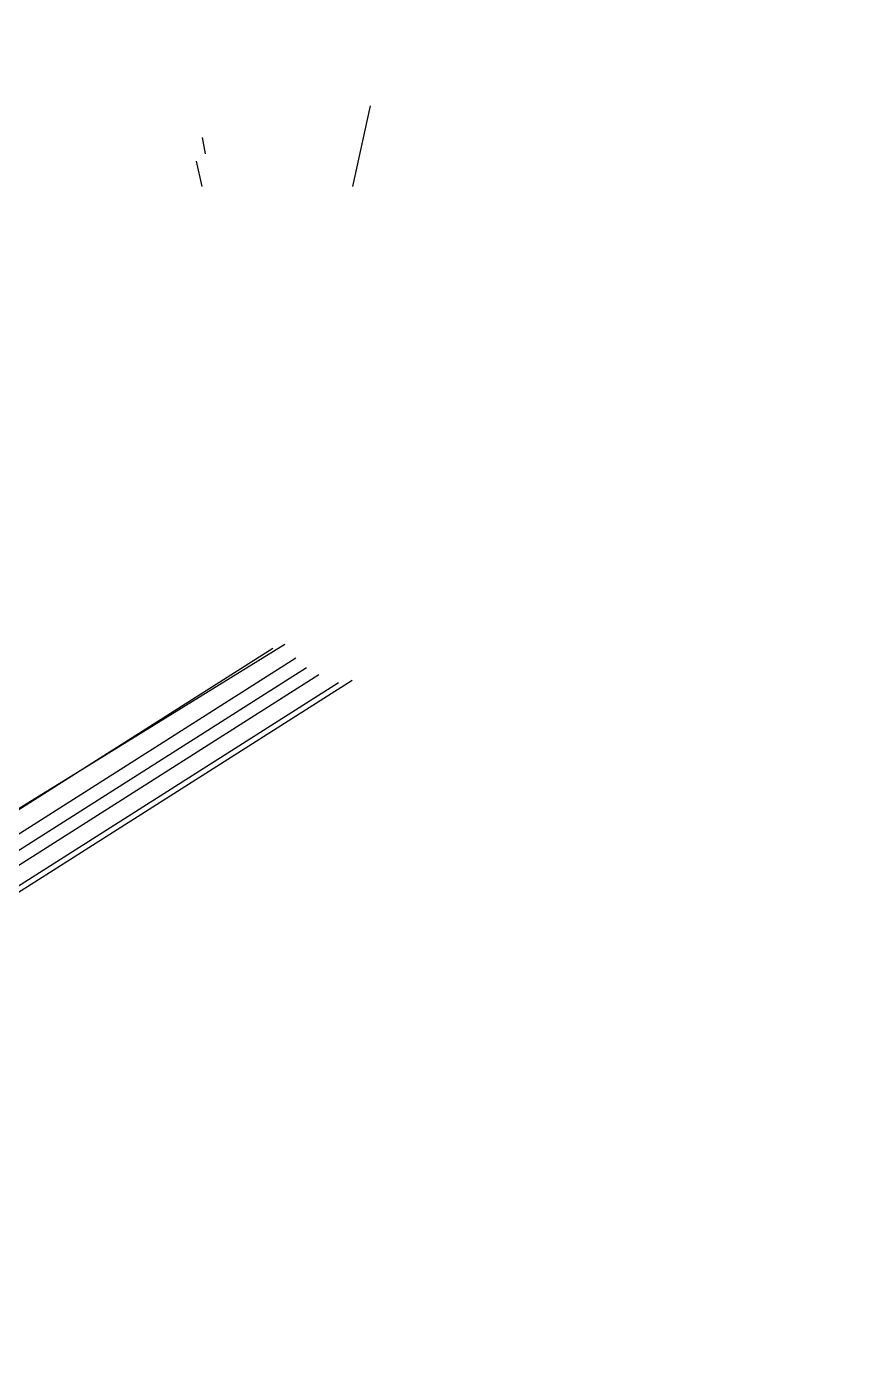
# Model space of a CAD drawing. Extents: x 0 to 16296672895, y -37409619871 to 0.
# Drawn here: x 16296672314.11 to 16296672327.4, y -37409617624.44 to -37409617603.08 of the extents above; entities that cross this region are included whole.
import ezdxf

# ---------------------------------------------------------------- set-up
doc = ezdxf.new("R2010")
doc.units = 0
doc.header["$LTSCALE"] = 10
doc.header["$MEASUREMENT"] = 0
doc.layers.add('1', color=7, linetype='CONTINUOUS')

msp = doc.modelspace()

# ---------------------------------------------------------------- linework, layer by layer
at = {"layer": '1', "color": 7, "linetype": 'Continuous'}
for p, q in [((16296672319.367359, -37409617605.657593), (16296672319.650021, -37409617604.357643)), ((16296672316.94062, -37409617604.868874), (16296672316.990971, -37409617605.134193)), ((16296672316.84668, -37409617605.248543), (16296672316.935631, -37409617605.657593))]:
    msp.add_line(p, q, dxfattribs=at)
for points in [[(16296672302.31356, -37409617624.439072, 0), (16296672304.542521, -37409617623.648941, 0), (16296672306.70652, -37409617622.745728, 0), (16296672308.79701, -37409617621.732986, 0), (16296672310.80575, -37409617620.614731, 0), (16296672312.72481, -37409617619.395363, 0), (16296672314.546619, -37409617618.079689, 0), (16296672316.263981, -37409617616.672897, 0), (16296672317.870119, -37409617615.180573, 0), (16296672319.3587, -37409617613.608566, 0), (16296672320.723841, -37409617611.963112, 0), (16296672321.960159, -37409617610.250679, 0), (16296672323.06278, -37409617608.478027, 0), (16296672324.027349, -37409617606.652184, 0), (16296672324.85006, -37409617604.780312, 0), (16296672325.52767, -37409617602.86982, 0), (16296672326.057489, -37409617600.928253, 0), (16296672326.437441, -37409617598.963257, 0), (16296672326.666019, -37409617596.982597, 0), (16296672326.742331, -37409617594.994102, 0)], [(16296672301.73107, -37409617623.479301, 0), (16296672303.86886, -37409617622.721497, 0), (16296672305.944349, -37409617621.85524, 0), (16296672307.949329, -37409617620.883926, 0), (16296672309.87591, -37409617619.811417, 0), (16296672311.716471, -37409617618.641922, 0), (16296672313.46376, -37409617617.380074, 0), (16296672315.11087, -37409617616.030838, 0), (16296672316.65131, -37409617614.599541, 0), (16296672318.079, -37409617613.091843, 0), (16296672319.3883, -37409617611.513687, 0), (16296672320.574051, -37409617609.8713, 0), (16296672321.631559, -37409617608.171173, 0), (16296672322.55666, -37409617606.419991, 0), (16296672323.345711, -37409617604.624687, 0), (16296672323.995581, -37409617602.792343, 0), (16296672324.503719, -37409617600.930191, 0), (16296672324.868111, -37409617599.04557, 0), (16296672325.08733, -37409617597.145943, 0), (16296672325.1605, -37409617595.23877, 0)], [(16296672301.89994, -37409617623.767128, 0), (16296672304.06418, -37409617622.999947, 0), (16296672306.16534, -37409617622.122978, 0), (16296672308.195129, -37409617621.139664, 0), (16296672310.14554, -37409617620.053871, 0), (16296672312.008869, -37409617618.869911, 0), (16296672313.777769, -37409617617.592453, 0), (16296672315.445259, -37409617616.226517, 0), (16296672317.004761, -37409617614.777519, 0), (16296672318.4501, -37409617613.251167, 0), (16296672319.7756, -37409617611.653488, 0), (16296672320.976021, -37409617609.990784, 0), (16296672322.04661, -37409617608.269608, 0), (16296672322.98316, -37409617606.496773, 0), (16296672323.781969, -37409617604.67926, 0), (16296672324.43988, -37409617602.824249, 0), (16296672324.9543, -37409617600.939056, 0), (16296672325.3232, -37409617599.031128, 0), (16296672325.54513, -37409617597.107986, 0), (16296672325.6192, -37409617595.177231, 0)], [(16296672301.978029, -37409617623.979103, 0), (16296672304.154499, -37409617623.207588, 0), (16296672306.26753, -37409617622.325653, 0), (16296672308.30879, -37409617621.336769, 0), (16296672310.27022, -37409617620.24485, 0), (16296672312.144091, -37409617619.054199, 0), (16296672313.922979, -37409617617.769524, 0), (16296672315.599899, -37409617616.395866, 0), (16296672317.168209, -37409617614.938683, 0), (16296672318.621719, -37409617613.403702, 0), (16296672319.95471, -37409617611.796997, 0), (16296672321.161909, -37409617610.124893, 0), (16296672322.23855, -37409617608.393997, 0), (16296672323.180389, -37409617606.611137, 0), (16296672323.983721, -37409617604.783363, 0), (16296672324.64535, -37409617602.917862, 0), (16296672325.16267, -37409617601.022018, 0), (16296672325.533661, -37409617599.103302, 0), (16296672325.75684, -37409617597.169296, 0), (16296672325.831329, -37409617595.227631, 0)], [(16296672302.067751, -37409617624.164703, 0), (16296672304.258261, -37409617623.388206, 0), (16296672306.384939, -37409617622.500587, 0), (16296672308.439369, -37409617621.505333, 0), (16296672310.413469, -37409617620.406357, 0), (16296672312.299431, -37409617619.208023, 0), (16296672314.089809, -37409617617.915039, 0), (16296672315.77755, -37409617616.532516, 0), (16296672317.35598, -37409617615.065933, 0), (16296672318.81888, -37409617613.521042, 0), (16296672320.160469, -37409617611.903961, 0), (16296672321.37546, -37409617610.221062, 0), (16296672322.459061, -37409617608.478996, 0), (16296672323.406981, -37409617606.684624, 0), (16296672324.21549, -37409617604.845047, 0), (16296672324.88139, -37409617602.967506, 0), (16296672325.40206, -37409617601.059433, 0), (16296672325.77544, -37409617599.128326, 0), (16296672326.000059, -37409617597.181831, 0), (16296672326.075029, -37409617595.227631, 0)], [(16296672302.21171, -37409617624.399452, 0), (16296672304.42478, -37409617623.614967, 0), (16296672306.573339, -37409617622.718201, 0), (16296672308.64893, -37409617621.712692, 0), (16296672310.643339, -37409617620.602417, 0), (16296672312.548719, -37409617619.391739, 0), (16296672314.357519, -37409617618.085457, 0), (16296672316.062639, -37409617616.688713, 0), (16296672317.65732, -37409617615.207024, 0), (16296672319.135281, -37409617613.646233, 0), (16296672320.490681, -37409617612.012497, 0), (16296672321.71818, -37409617610.312279, 0), (16296672322.812929, -37409617608.552277, 0), (16296672323.770599, -37409617606.739441, 0), (16296672324.587429, -37409617604.880928, 0), (16296672325.260189, -37409617602.984062, 0), (16296672325.786221, -37409617601.056343, 0), (16296672326.163441, -37409617599.105362, 0), (16296672326.390381, -37409617597.138832, 0), (16296672326.46612, -37409617595.164513, 0)], [(16296672300.702641, -37409617623.875648, 0), (16296672302.77994, -37409617623.20433, 0), (16296672304.80438, -37409617622.432228, 0), (16296672306.76869, -37409617621.562103, 0), (16296672308.665791, -37409617620.597099, 0), (16296672310.488859, -37409617619.54068, 0), (16296672312.231359, -37409617618.396637, 0), (16296672313.887011, -37409617617.169113, 0), (16296672315.44985, -37409617615.862488, 0), (16296672316.91428, -37409617614.481483, 0), (16296672318.275009, -37409617613.031036, 0), (16296672319.52717, -37409617611.516411, 0), (16296672320.666241, -37409617609.943024, 0), (16296672321.688141, -37409617608.316521, 0), (16296672322.58917, -37409617606.642776, 0), (16296672323.36611, -37409617604.927803, 0), (16296672324.016159, -37409617603.177757, 0), (16296672324.536989, -37409617601.398941, 0), (16296672324.92671, -37409617599.597763, 0), (16296672325.183941, -37409617597.78067, 0), (16296672325.30773, -37409617595.954224, 0)], [(16296672313.717621, -37409617617.418297, 0), (16296672314.562481, -37409617616.747643, 0), (16296672315.38121, -37409617616.055573, 0), (16296672316.172991, -37409617615.342781, 0), (16296672316.93705, -37409617614.609962, 0), (16296672317.67264, -37409617613.857857, 0), (16296672318.379021, -37409617613.087189, 0), (16296672319.0555, -37409617612.298721, 0), (16296672319.70141, -37409617611.49324, 0), (16296672320.31612, -37409617610.671539, 0), (16296672320.899019, -37409617609.834427, 0), (16296672321.44953, -37409617608.982727, 0), (16296672321.9671, -37409617608.117287, 0), (16296672322.451241, -37409617607.23896, 0), (16296672322.901461, -37409617606.348602, 0), (16296672323.31732, -37409617605.447098, 0), (16296672323.6984, -37409617604.535347, 0), (16296672324.044331, -37409617603.614227, 0), (16296672324.354771, -37409617602.684677, 0)], [(16296672326.110941, -37409617605.121529, 0), (16296672326.28319, -37409617604.833893, 0), (16296672326.4522, -37409617604.544952, 0), (16296672326.61795, -37409617604.254753, 0), (16296672326.78043, -37409617603.963318, 0), (16296672326.939619, -37409617603.670662, 0), (16296672327.09552, -37409617603.376823, 0), (16296672327.2481, -37409617603.081833, 0), (16296672327.397369, -37409617602.785683, 0)], [(16296672319.386499, -37409617605.480186, 0), (16296672319.384569, -37409617605.423721, 0), (16296672319.378799, -37409617605.367432, 0), (16296672319.369209, -37409617605.311493, 0), (16296672319.35581, -37409617605.256073, 0), (16296672319.338659, -37409617605.201347, 0), (16296672319.317801, -37409617605.147499, 0), (16296672319.29331, -37409617605.094688, 0), (16296672319.265261, -37409617605.043083, 0), (16296672319.23374, -37409617604.992828, 0), (16296672319.198839, -37409617604.944099, 0), (16296672319.160669, -37409617604.897049, 0), (16296672319.11936, -37409617604.851807, 0), (16296672319.075029, -37409617604.808533, 0), (16296672319.027821, -37409617604.767349, 0), (16296672318.977871, -37409617604.728394, 0), (16296672318.92535, -37409617604.691772, 0), (16296672318.87042, -37409617604.657623, 0), (16296672318.81324, -37409617604.62603, 0), (16296672318.754, -37409617604.597099, 0), (16296672318.692881, -37409617604.570923, 0), (16296672318.630079, -37409617604.547577, 0), (16296672318.565781, -37409617604.527161, 0), (16296672318.500191, -37409617604.509697, 0), (16296672318.43351, -37409617604.49527, 0), (16296672318.36595, -37409617604.48391, 0), (16296672318.29772, -37409617604.475647, 0), (16296672318.22904, -37409617604.470543, 0), (16296672318.16012, -37409617604.468567, 0), (16296672318.091169, -37409617604.469749, 0), (16296672318.0224, -37409617604.474083, 0), (16296672317.954041, -37409617604.481552, 0), (16296672317.886299, -37409617604.492142, 0), (16296672317.81938, -37409617604.505814, 0), (16296672317.75349, -37409617604.522507, 0), (16296672317.68885, -37409617604.542213, 0), (16296672317.62566, -37409617604.564819, 0), (16296672317.5641, -37409617604.590286, 0), (16296672317.50437, -37409617604.618553, 0), (16296672317.446659, -37409617604.649483, 0), (16296672317.39115, -37409617604.682999, 0), (16296672317.338011, -37409617604.719009, 0), (16296672317.287411, -37409617604.757393, 0), (16296672317.2395, -37409617604.798027, 0), (16296672317.194441, -37409617604.840797, 0), (16296672317.152361, -37409617604.885559, 0), (16296672317.11339, -37409617604.932167, 0), (16296672317.07766, -37409617604.980499, 0), (16296672317.04529, -37409617605.03038, 0), (16296672317.016359, -37409617605.081673, 0), (16296672316.990971, -37409617605.134193, 0)], [(16296672319.287519, -37409617605.588097, 0), (16296672319.28528, -37409617605.529671, 0), (16296672319.278561, -37409617605.471474, 0), (16296672319.267401, -37409617605.413727, 0), (16296672319.251829, -37409617605.356667, 0), (16296672319.23192, -37409617605.300537, 0), (16296672319.20775, -37409617605.245529, 0), (16296672319.179399, -37409617605.191879, 0), (16296672319.146999, -37409617605.139793, 0), (16296672319.11067, -37409617605.08947, 0), (16296672319.07056, -37409617605.041122, 0), (16296672319.026819, -37409617604.994926, 0), (16296672318.97962, -37409617604.95108, 0), (16296672318.929159, -37409617604.909737, 0), (16296672318.875629, -37409617604.871078, 0), (16296672318.819229, -37409617604.835251, 0), (16296672318.76021, -37409617604.802391, 0), (16296672318.69878, -37409617604.772629, 0), (16296672318.635189, -37409617604.746094, 0), (16296672318.569691, -37409617604.72287, 0), (16296672318.50255, -37409617604.703072, 0), (16296672318.43401, -37409617604.68676, 0), (16296672318.364361, -37409617604.674004, 0), (16296672318.29388, -37409617604.664864, 0), (16296672318.22283, -37409617604.659363, 0), (16296672318.151489, -37409617604.657516, 0), (16296672318.08016, -37409617604.659363, 0), (16296672318.009109, -37409617604.664864, 0), (16296672317.938629, -37409617604.674004, 0), (16296672317.86898, -37409617604.68676, 0), (16296672317.80044, -37409617604.703072, 0), (16296672317.733299, -37409617604.72287, 0), (16296672317.667801, -37409617604.746094, 0), (16296672317.60421, -37409617604.772629, 0), (16296672317.54278, -37409617604.802391, 0), (16296672317.483761, -37409617604.835251, 0), (16296672317.427361, -37409617604.871078, 0), (16296672317.373831, -37409617604.909737, 0), (16296672317.32337, -37409617604.95108, 0), (16296672317.276171, -37409617604.994926, 0), (16296672317.23243, -37409617605.041122, 0), (16296672317.19232, -37409617605.08947, 0), (16296672317.155991, -37409617605.139793, 0), (16296672317.12359, -37409617605.191879, 0), (16296672317.09524, -37409617605.245529, 0), (16296672317.07107, -37409617605.300537, 0), (16296672317.051161, -37409617605.356667, 0), (16296672317.035589, -37409617605.413727, 0), (16296672317.024429, -37409617605.471474, 0), (16296672317.01771, -37409617605.529671, 0), (16296672317.015471, -37409617605.588097, 0)], [(16296672319.088739, -37409617605.631302, 0), (16296672319.086889, -37409617605.583092, 0), (16296672319.081341, -37409617605.535072, 0), (16296672319.07213, -37409617605.487442, 0), (16296672319.05929, -37409617605.440369, 0), (16296672319.04286, -37409617605.394051, 0), (16296672319.022921, -37409617605.348671, 0), (16296672318.99954, -37409617605.304413, 0), (16296672318.972811, -37409617605.261436, 0), (16296672318.942829, -37409617605.219917, 0), (16296672318.90974, -37409617605.180031, 0), (16296672318.87365, -37409617605.141922, 0), (16296672318.834709, -37409617605.105743, 0), (16296672318.793079, -37409617605.07164, 0), (16296672318.748911, -37409617605.039742, 0), (16296672318.702391, -37409617605.010193, 0), (16296672318.65369, -37409617604.98307, 0), (16296672318.60301, -37409617604.958519, 0), (16296672318.55055, -37409617604.936623, 0), (16296672318.496519, -37409617604.917473, 0), (16296672318.44112, -37409617604.901131, 0), (16296672318.384581, -37409617604.88768, 0), (16296672318.32712, -37409617604.877159, 0), (16296672318.268961, -37409617604.869614, 0), (16296672318.21034, -37409617604.865067, 0), (16296672318.151489, -37409617604.863564, 0), (16296672318.092649, -37409617604.865067, 0), (16296672318.034031, -37409617604.869614, 0), (16296672317.97587, -37409617604.877159, 0), (16296672317.918409, -37409617604.88768, 0), (16296672317.86187, -37409617604.901131, 0), (16296672317.806471, -37409617604.917473, 0), (16296672317.752439, -37409617604.936623, 0), (16296672317.69998, -37409617604.958519, 0), (16296672317.6493, -37409617604.98307, 0), (16296672317.600599, -37409617605.010193, 0), (16296672317.554079, -37409617605.039742, 0), (16296672317.509911, -37409617605.07164, 0), (16296672317.468281, -37409617605.105743, 0), (16296672317.42934, -37409617605.141922, 0), (16296672317.39325, -37409617605.180031, 0), (16296672317.360161, -37409617605.219917, 0), (16296672317.330179, -37409617605.261436, 0), (16296672317.30345, -37409617605.304413, 0), (16296672317.280069, -37409617605.348671, 0), (16296672317.26013, -37409617605.394051, 0), (16296672317.2437, -37409617605.440369, 0), (16296672317.23085, -37409617605.487442, 0), (16296672317.22164, -37409617605.535072, 0), (16296672317.216101, -37409617605.583092, 0), (16296672317.214251, -37409617605.631302, 0)], [(16296672314.36376, -37409617618.21138, 0), (16296672318.141069, -37409617615.014221, 0), (16296672321.551291, -37409617611.430794, 0), (16296672323.179399, -37409617609.415207, 0), (16296672324.70422, -37409617607.31929, 0), (16296672326.08885, -37409617605.130127, 0)], [(16296672316.990971, -37409617605.134193, 0), (16296672316.98805, -37409617605.140839, 0), (16296672316.985189, -37409617605.147499, 0), (16296672316.98238, -37409617605.154167, 0), (16296672316.97963, -37409617605.160873, 0), (16296672316.976931, -37409617605.16758, 0), (16296672316.9743, -37409617605.174301, 0), (16296672316.97172, -37409617605.181053, 0), (16296672316.9692, -37409617605.187798, 0), (16296672316.96674, -37409617605.194557, 0), (16296672316.964331, -37409617605.201347, 0), (16296672316.961981, -37409617605.208153, 0), (16296672316.95969, -37409617605.214951, 0), (16296672316.95746, -37409617605.221771, 0), (16296672316.95529, -37409617605.228607, 0), (16296672316.953171, -37409617605.235458, 0), (16296672316.95112, -37409617605.242317, 0), (16296672316.94912, -37409617605.249184, 0), (16296672316.94718, -37409617605.256073, 0), (16296672316.945299, -37409617605.262962, 0), (16296672316.94348, -37409617605.269859, 0), (16296672316.941719, -37409617605.276772, 0), (16296672316.94001, -37409617605.283699, 0), (16296672316.93837, -37409617605.290627, 0), (16296672316.936781, -37409617605.297577, 0), (16296672316.935249, -37409617605.304527, 0), (16296672316.933781, -37409617605.311493, 0), (16296672316.932381, -37409617605.318451, 0), (16296672316.93103, -37409617605.325417, 0), (16296672316.929741, -37409617605.332413, 0), (16296672316.928511, -37409617605.339401, 0), (16296672316.92734, -37409617605.346397, 0), (16296672316.926229, -37409617605.353401, 0), (16296672316.92518, -37409617605.360413, 0), (16296672316.924191, -37409617605.367432, 0), (16296672316.92326, -37409617605.374451, 0), (16296672316.92238, -37409617605.381477, 0), (16296672316.92157, -37409617605.388512, 0), (16296672316.92082, -37409617605.395554, 0), (16296672316.92013, -37409617605.40258, 0), (16296672316.9195, -37409617605.40963, 0), (16296672316.91893, -37409617605.416672, 0), (16296672316.918421, -37409617605.423721, 0), (16296672316.917959, -37409617605.430779, 0), (16296672316.91757, -37409617605.437843, 0), (16296672316.91724, -37409617605.444893, 0), (16296672316.916969, -37409617605.45195, 0), (16296672316.916759, -37409617605.459007, 0), (16296672316.916611, -37409617605.466072, 0), (16296672316.916519, -37409617605.473137, 0), (16296672316.916491, -37409617605.480186, 0)], [(16296672317.7299, -37409617605.505608, 0), (16296672317.885019, -37409617605.334297, 0), (16296672318.131781, -37409617605.264282, 0), (16296672318.38418, -37409617605.316391, 0), (16296672318.55847, -37409617605.475708, 0), (16296672318.57304, -37409617605.757088, 0)], [(16296672316.916491, -37409617605.480186, 0), (16296672316.9165, -37409617605.483757, 0), (16296672316.916519, -37409617605.487328, 0), (16296672316.916559, -37409617605.490898, 0), (16296672316.916611, -37409617605.494461, 0), (16296672316.916679, -37409617605.498032, 0), (16296672316.916771, -37409617605.501587, 0), (16296672316.91687, -37409617605.505157, 0), (16296672316.916981, -37409617605.508728, 0), (16296672316.91711, -37409617605.512291, 0), (16296672316.917259, -37409617605.515846, 0), (16296672316.917419, -37409617605.519417, 0), (16296672316.917589, -37409617605.522987, 0), (16296672316.917789, -37409617605.52655, 0), (16296672316.91799, -37409617605.530113, 0), (16296672316.918221, -37409617605.533669, 0), (16296672316.918461, -37409617605.537231, 0), (16296672316.918711, -37409617605.540787, 0), (16296672316.91898, -37409617605.544357, 0), (16296672316.91926, -37409617605.547913, 0), (16296672316.919559, -37409617605.551468, 0), (16296672316.91987, -37409617605.555031, 0), (16296672316.9202, -37409617605.558594, 0), (16296672316.920549, -37409617605.562141, 0), (16296672316.92091, -37409617605.565697, 0), (16296672316.92128, -37409617605.569237, 0), (16296672316.921671, -37409617605.5728, 0), (16296672316.922079, -37409617605.576347, 0), (16296672316.922501, -37409617605.579903, 0), (16296672316.922939, -37409617605.58345, 0), (16296672316.923389, -37409617605.586998, 0), (16296672316.923861, -37409617605.590553, 0), (16296672316.924339, -37409617605.594093, 0), (16296672316.924841, -37409617605.597633, 0), (16296672316.92535, -37409617605.601173, 0), (16296672316.92588, -37409617605.604713, 0), (16296672316.92642, -37409617605.608253, 0), (16296672316.926979, -37409617605.611794, 0), (16296672316.927561, -37409617605.615334, 0), (16296672316.92815, -37409617605.618858, 0), (16296672316.928749, -37409617605.622391, 0), (16296672316.929371, -37409617605.625923, 0), (16296672316.93, -37409617605.629448, 0), (16296672316.930651, -37409617605.63298, 0), (16296672316.93132, -37409617605.636513, 0), (16296672316.931999, -37409617605.640022, 0), (16296672316.932699, -37409617605.643547, 0), (16296672316.933411, -37409617605.647057, 0), (16296672316.93413, -37409617605.650581, 0), (16296672316.93487, -37409617605.654099, 0), (16296672316.935631, -37409617605.657608, 0)], [(16296672316.916491, -37409617605.480186, 0), (16296672316.917049, -37409617605.482674, 0), (16296672316.917669, -37409617605.485138, 0), (16296672316.91836, -37409617605.487587, 0), (16296672316.919109, -37409617605.490051, 0), (16296672316.91992, -37409617605.4925, 0), (16296672316.92079, -37409617605.494942, 0), (16296672316.921721, -37409617605.497383, 0), (16296672316.92271, -37409617605.499802, 0), (16296672316.923771, -37409617605.50222, 0), (16296672316.924891, -37409617605.504631, 0), (16296672316.92606, -37409617605.507027, 0), (16296672316.927299, -37409617605.509422, 0), (16296672316.9286, -37409617605.511803, 0), (16296672316.92996, -37409617605.514168, 0), (16296672316.93137, -37409617605.516533, 0), (16296672316.93285, -37409617605.518867, 0), (16296672316.934389, -37409617605.521202, 0), (16296672316.93598, -37409617605.523521, 0), (16296672316.93763, -37409617605.525833, 0), (16296672316.939341, -37409617605.528107, 0), (16296672316.941111, -37409617605.530403, 0), (16296672316.94294, -37409617605.532654, 0), (16296672316.94482, -37409617605.534897, 0), (16296672316.94676, -37409617605.537132, 0), (16296672316.948759, -37409617605.539337, 0), (16296672316.950809, -37409617605.541542, 0), (16296672316.952921, -37409617605.543716, 0), (16296672316.95508, -37409617605.545883, 0), (16296672316.957291, -37409617605.548027, 0), (16296672316.95956, -37409617605.550163, 0), (16296672316.961889, -37409617605.552261, 0), (16296672316.96426, -37409617605.554352, 0), (16296672316.96669, -37409617605.556419, 0), (16296672316.96917, -37409617605.558456, 0), (16296672316.971701, -37409617605.560493, 0), (16296672316.974291, -37409617605.562492, 0), (16296672316.976919, -37409617605.564484, 0), (16296672316.979601, -37409617605.566437, 0), (16296672316.98233, -37409617605.568367, 0), (16296672316.985121, -37409617605.57029, 0), (16296672316.98794, -37409617605.572182, 0), (16296672316.99082, -37409617605.574051, 0), (16296672316.99374, -37409617605.575897, 0), (16296672316.99671, -37409617605.577721, 0), (16296672316.999729, -37409617605.579514, 0), (16296672317.00279, -37409617605.581284, 0), (16296672317.00589, -37409617605.583023, 0), (16296672317.009041, -37409617605.584747, 0), (16296672317.01223, -37409617605.586433, 0), (16296672317.015471, -37409617605.588097, 0)], [(16296672317.72863, -37409617605.505234, 0), (16296672317.74365, -37409617605.787071, 0), (16296672317.91823, -37409617605.946251, 0), (16296672318.17107, -37409617605.999153, 0), (16296672318.417139, -37409617605.928497, 0), (16296672318.57432, -37409617605.757469, 0)], [(16296672319.287519, -37409617605.588097, 0), (16296672319.29076, -37409617605.586433, 0), (16296672319.293949, -37409617605.584747, 0), (16296672319.2971, -37409617605.583023, 0), (16296672319.3002, -37409617605.581284, 0), (16296672319.303261, -37409617605.579514, 0), (16296672319.30628, -37409617605.577721, 0), (16296672319.30925, -37409617605.575897, 0), (16296672319.31217, -37409617605.574051, 0), (16296672319.31505, -37409617605.572182, 0), (16296672319.317869, -37409617605.57029, 0), (16296672319.32066, -37409617605.568367, 0), (16296672319.323389, -37409617605.566437, 0), (16296672319.326071, -37409617605.564484, 0), (16296672319.328699, -37409617605.562492, 0), (16296672319.331289, -37409617605.560493, 0), (16296672319.33382, -37409617605.558456, 0), (16296672319.3363, -37409617605.556419, 0), (16296672319.33873, -37409617605.554352, 0), (16296672319.341101, -37409617605.552261, 0), (16296672319.34343, -37409617605.550163, 0), (16296672319.345699, -37409617605.548027, 0), (16296672319.34791, -37409617605.545883, 0), (16296672319.350071, -37409617605.543716, 0), (16296672319.35218, -37409617605.541542, 0), (16296672319.354231, -37409617605.539337, 0), (16296672319.35623, -37409617605.537132, 0), (16296672319.35817, -37409617605.534897, 0), (16296672319.36005, -37409617605.532654, 0), (16296672319.361879, -37409617605.530403, 0), (16296672319.36364, -37409617605.528107, 0), (16296672319.365351, -37409617605.525833, 0), (16296672319.36701, -37409617605.523521, 0), (16296672319.368601, -37409617605.521202, 0), (16296672319.37014, -37409617605.518867, 0), (16296672319.37162, -37409617605.516533, 0), (16296672319.37303, -37409617605.514168, 0), (16296672319.37439, -37409617605.511803, 0), (16296672319.37569, -37409617605.509422, 0), (16296672319.37693, -37409617605.507027, 0), (16296672319.378099, -37409617605.504631, 0), (16296672319.379219, -37409617605.50222, 0), (16296672319.38027, -37409617605.499802, 0), (16296672319.381269, -37409617605.497383, 0), (16296672319.3822, -37409617605.494942, 0), (16296672319.38307, -37409617605.4925, 0), (16296672319.383881, -37409617605.490051, 0), (16296672319.38463, -37409617605.487587, 0), (16296672319.385309, -37409617605.485138, 0), (16296672319.385941, -37409617605.482674, 0), (16296672319.386499, -37409617605.480186, 0)], [(16296672319.312019, -37409617605.826202, 0), (16296672319.314939, -37409617605.819557, 0), (16296672319.317801, -37409617605.812897, 0), (16296672319.32061, -37409617605.806221, 0), (16296672319.32336, -37409617605.799522, 0), (16296672319.32605, -37409617605.792824, 0), (16296672319.32869, -37409617605.786087, 0), (16296672319.33127, -37409617605.77935, 0), (16296672319.33379, -37409617605.772598, 0), (16296672319.33625, -37409617605.765831, 0), (16296672319.338659, -37409617605.759048, 0), (16296672319.341009, -37409617605.752251, 0), (16296672319.34329, -37409617605.745453, 0), (16296672319.34553, -37409617605.738617, 0), (16296672319.3477, -37409617605.731789, 0), (16296672319.349819, -37409617605.724937, 0), (16296672319.35187, -37409617605.718079, 0), (16296672319.35387, -37409617605.711212, 0), (16296672319.35581, -37409617605.70433, 0), (16296672319.357691, -37409617605.697433, 0), (16296672319.35951, -37409617605.690529, 0), (16296672319.361271, -37409617605.683617, 0), (16296672319.36298, -37409617605.676697, 0), (16296672319.36462, -37409617605.669762, 0), (16296672319.366211, -37409617605.662819, 0), (16296672319.367741, -37409617605.655869, 0), (16296672319.369209, -37409617605.648911, 0), (16296672319.370609, -37409617605.641937, 0), (16296672319.37196, -37409617605.634956, 0), (16296672319.373249, -37409617605.627983, 0), (16296672319.374479, -37409617605.620987, 0), (16296672319.37565, -37409617605.613998, 0), (16296672319.37676, -37409617605.606987, 0), (16296672319.37781, -37409617605.599983, 0), (16296672319.378799, -37409617605.592957, 0), (16296672319.37973, -37409617605.585953, 0), (16296672319.38061, -37409617605.578918, 0), (16296672319.38142, -37409617605.571877, 0), (16296672319.38217, -37409617605.56485, 0), (16296672319.38286, -37409617605.557808, 0), (16296672319.38349, -37409617605.550774, 0), (16296672319.38406, -37409617605.543716, 0), (16296672319.384569, -37409617605.536667, 0), (16296672319.385031, -37409617605.529617, 0), (16296672319.38542, -37409617605.52256, 0), (16296672319.38575, -37409617605.515503, 0), (16296672319.386021, -37409617605.508453, 0), (16296672319.38623, -37409617605.501381, 0), (16296672319.386379, -37409617605.494324, 0), (16296672319.386471, -37409617605.487259, 0), (16296672319.386499, -37409617605.480186, 0)], [(16296672317.015471, -37409617605.588097, 0), (16296672317.01771, -37409617605.64653, 0), (16296672317.024429, -37409617605.704727, 0), (16296672317.035589, -37409617605.762466, 0), (16296672317.051161, -37409617605.819527, 0), (16296672317.07107, -37409617605.875664, 0), (16296672317.09524, -37409617605.930672, 0), (16296672317.12359, -37409617605.984322, 0), (16296672317.155991, -37409617606.036423, 0), (16296672317.19232, -37409617606.086731, 0), (16296672317.23243, -37409617606.135078, 0), (16296672317.276171, -37409617606.181267, 0), (16296672317.32337, -37409617606.225128, 0), (16296672317.373831, -37409617606.266457, 0), (16296672317.427361, -37409617606.305122, 0), (16296672317.483761, -37409617606.340958, 0), (16296672317.54278, -37409617606.373817, 0), (16296672317.60421, -37409617606.403572, 0), (16296672317.667801, -37409617606.430107, 0), (16296672317.733299, -37409617606.453331, 0), (16296672317.80044, -37409617606.473137, 0), (16296672317.86898, -37409617606.489441, 0), (16296672317.938629, -37409617606.502197, 0), (16296672318.009109, -37409617606.511337, 0), (16296672318.08016, -37409617606.516853, 0), (16296672318.151489, -37409617606.518677, 0), (16296672318.22283, -37409617606.516853, 0), (16296672318.29388, -37409617606.511337, 0), (16296672318.364361, -37409617606.502197, 0), (16296672318.43401, -37409617606.489441, 0), (16296672318.50255, -37409617606.473137, 0), (16296672318.569691, -37409617606.453331, 0), (16296672318.635189, -37409617606.430107, 0), (16296672318.69878, -37409617606.403572, 0), (16296672318.76021, -37409617606.373817, 0), (16296672318.819229, -37409617606.340958, 0), (16296672318.875629, -37409617606.305122, 0), (16296672318.929159, -37409617606.266457, 0), (16296672318.97962, -37409617606.225128, 0), (16296672319.026819, -37409617606.181267, 0), (16296672319.07056, -37409617606.135078, 0), (16296672319.11067, -37409617606.086731, 0), (16296672319.146999, -37409617606.036423, 0), (16296672319.179399, -37409617605.984322, 0), (16296672319.20775, -37409617605.930672, 0), (16296672319.23192, -37409617605.875664, 0), (16296672319.251829, -37409617605.819527, 0), (16296672319.267401, -37409617605.762466, 0), (16296672319.278561, -37409617605.704727, 0), (16296672319.28528, -37409617605.64653, 0), (16296672319.287519, -37409617605.588097, 0)], [(16296672317.015471, -37409617605.588097, 0), (16296672317.01874, -37409617605.589737, 0), (16296672317.02206, -37409617605.591347, 0), (16296672317.025419, -37409617605.592934, 0), (16296672317.028811, -37409617605.59449, 0), (16296672317.032249, -37409617605.596024, 0), (16296672317.035721, -37409617605.597511, 0), (16296672317.03923, -37409617605.598984, 0), (16296672317.04278, -37409617605.600418, 0), (16296672317.04637, -37409617605.60183, 0), (16296672317.04998, -37409617605.60321, 0), (16296672317.05364, -37409617605.604561, 0), (16296672317.057329, -37409617605.605881, 0), (16296672317.06105, -37409617605.60717, 0), (16296672317.0648, -37409617605.608429, 0), (16296672317.068581, -37409617605.60965, 0), (16296672317.072399, -37409617605.610847, 0), (16296672317.076241, -37409617605.612007, 0), (16296672317.080111, -37409617605.613136, 0), (16296672317.084009, -37409617605.614227, 0), (16296672317.08794, -37409617605.615303, 0), (16296672317.0919, -37409617605.616341, 0), (16296672317.095881, -37409617605.61734, 0), (16296672317.09988, -37409617605.618301, 0), (16296672317.10391, -37409617605.61924, 0), (16296672317.107969, -37409617605.62014, 0), (16296672317.11204, -37409617605.621002, 0), (16296672317.11614, -37409617605.621834, 0), (16296672317.120251, -37409617605.622627, 0), (16296672317.12439, -37409617605.623398, 0), (16296672317.12855, -37409617605.62413, 0), (16296672317.132721, -37409617605.624817, 0), (16296672317.136909, -37409617605.625481, 0), (16296672317.141121, -37409617605.626106, 0), (16296672317.14534, -37409617605.626701, 0), (16296672317.14958, -37409617605.627251, 0), (16296672317.15383, -37409617605.627769, 0), (16296672317.158091, -37409617605.628258, 0), (16296672317.162359, -37409617605.628708, 0), (16296672317.166651, -37409617605.62912, 0), (16296672317.17095, -37409617605.629494, 0), (16296672317.175249, -37409617605.629837, 0), (16296672317.179569, -37409617605.630142, 0), (16296672317.183889, -37409617605.630417, 0), (16296672317.18821, -37409617605.630653, 0), (16296672317.192539, -37409617605.630852, 0), (16296672317.19688, -37409617605.631012, 0), (16296672317.20122, -37409617605.631126, 0), (16296672317.205561, -37409617605.631233, 0), (16296672317.209909, -37409617605.631279, 0), (16296672317.214251, -37409617605.631302, 0)], [(16296672317.214251, -37409617605.631302, 0), (16296672317.216101, -37409617605.679497, 0), (16296672317.22164, -37409617605.727524, 0), (16296672317.23085, -37409617605.775162, 0), (16296672317.2437, -37409617605.822227, 0), (16296672317.26013, -37409617605.868553, 0), (16296672317.280069, -37409617605.913933, 0), (16296672317.30345, -37409617605.958191, 0), (16296672317.330179, -37409617606.00116, 0), (16296672317.360161, -37409617606.042679, 0), (16296672317.39325, -37409617606.082573, 0), (16296672317.42934, -37409617606.120667, 0), (16296672317.468281, -37409617606.156853, 0), (16296672317.509911, -37409617606.190964, 0), (16296672317.554079, -37409617606.222847, 0), (16296672317.600599, -37409617606.252419, 0), (16296672317.6493, -37409617606.279533, 0), (16296672317.69998, -37409617606.304077, 0), (16296672317.752439, -37409617606.325974, 0), (16296672317.806471, -37409617606.345131, 0), (16296672317.86187, -37409617606.361473, 0), (16296672317.918409, -37409617606.374924, 0), (16296672317.97587, -37409617606.385437, 0), (16296672318.034031, -37409617606.39299, 0), (16296672318.092649, -37409617606.39753, 0), (16296672318.151489, -37409617606.39904, 0), (16296672318.21034, -37409617606.39753, 0), (16296672318.268961, -37409617606.39299, 0), (16296672318.32712, -37409617606.385437, 0), (16296672318.384581, -37409617606.374924, 0), (16296672318.44112, -37409617606.361473, 0), (16296672318.496519, -37409617606.345131, 0), (16296672318.55055, -37409617606.325974, 0), (16296672318.60301, -37409617606.304077, 0), (16296672318.65369, -37409617606.279533, 0), (16296672318.702391, -37409617606.252419, 0), (16296672318.748911, -37409617606.222847, 0), (16296672318.793079, -37409617606.190964, 0), (16296672318.834709, -37409617606.156853, 0), (16296672318.87365, -37409617606.120667, 0), (16296672318.90974, -37409617606.082573, 0), (16296672318.942829, -37409617606.042679, 0), (16296672318.972811, -37409617606.00116, 0), (16296672318.99954, -37409617605.958191, 0), (16296672319.022921, -37409617605.913933, 0), (16296672319.04286, -37409617605.868553, 0), (16296672319.05929, -37409617605.822227, 0), (16296672319.07213, -37409617605.775162, 0), (16296672319.081341, -37409617605.727524, 0), (16296672319.086889, -37409617605.679497, 0), (16296672319.088739, -37409617605.631302, 0)], [(16296672318.584669, -37409617605.555656, 0), (16296672318.578159, -37409617605.668442, 0), (16296672318.57304, -37409617605.757057, 0)], [(16296672319.088739, -37409617605.631302, 0), (16296672319.093081, -37409617605.631279, 0), (16296672319.097429, -37409617605.631233, 0), (16296672319.10177, -37409617605.631126, 0), (16296672319.10611, -37409617605.631012, 0), (16296672319.110451, -37409617605.630852, 0), (16296672319.11478, -37409617605.630653, 0), (16296672319.119101, -37409617605.630417, 0), (16296672319.123421, -37409617605.630142, 0), (16296672319.127741, -37409617605.629837, 0), (16296672319.13204, -37409617605.629494, 0), (16296672319.136339, -37409617605.62912, 0), (16296672319.140619, -37409617605.628708, 0), (16296672319.144899, -37409617605.628258, 0), (16296672319.14916, -37409617605.627769, 0), (16296672319.15341, -37409617605.627251, 0), (16296672319.15765, -37409617605.626701, 0), (16296672319.161869, -37409617605.626106, 0), (16296672319.16608, -37409617605.625481, 0), (16296672319.170271, -37409617605.624817, 0), (16296672319.17444, -37409617605.62413, 0), (16296672319.1786, -37409617605.623398, 0), (16296672319.182739, -37409617605.622627, 0), (16296672319.18685, -37409617605.621834, 0), (16296672319.19095, -37409617605.621002, 0), (16296672319.195021, -37409617605.62014, 0), (16296672319.19908, -37409617605.61924, 0), (16296672319.20311, -37409617605.618301, 0), (16296672319.207109, -37409617605.61734, 0), (16296672319.21109, -37409617605.616341, 0), (16296672319.21505, -37409617605.615303, 0), (16296672319.218981, -37409617605.614227, 0), (16296672319.222879, -37409617605.613136, 0), (16296672319.226749, -37409617605.612007, 0), (16296672319.230591, -37409617605.610847, 0), (16296672319.234409, -37409617605.60965, 0), (16296672319.23819, -37409617605.608429, 0), (16296672319.24194, -37409617605.60717, 0), (16296672319.245661, -37409617605.605881, 0), (16296672319.24935, -37409617605.604561, 0), (16296672319.253, -37409617605.60321, 0), (16296672319.25662, -37409617605.60183, 0), (16296672319.26021, -37409617605.600418, 0), (16296672319.26376, -37409617605.598984, 0), (16296672319.267269, -37409617605.597511, 0), (16296672319.270741, -37409617605.596024, 0), (16296672319.274179, -37409617605.59449, 0), (16296672319.277571, -37409617605.592934, 0), (16296672319.28093, -37409617605.591347, 0), (16296672319.28425, -37409617605.589737, 0), (16296672319.287519, -37409617605.588097, 0)]]:
    msp.add_polyline3d(points, dxfattribs=at)

doc.saveas('drawing.dxf')
